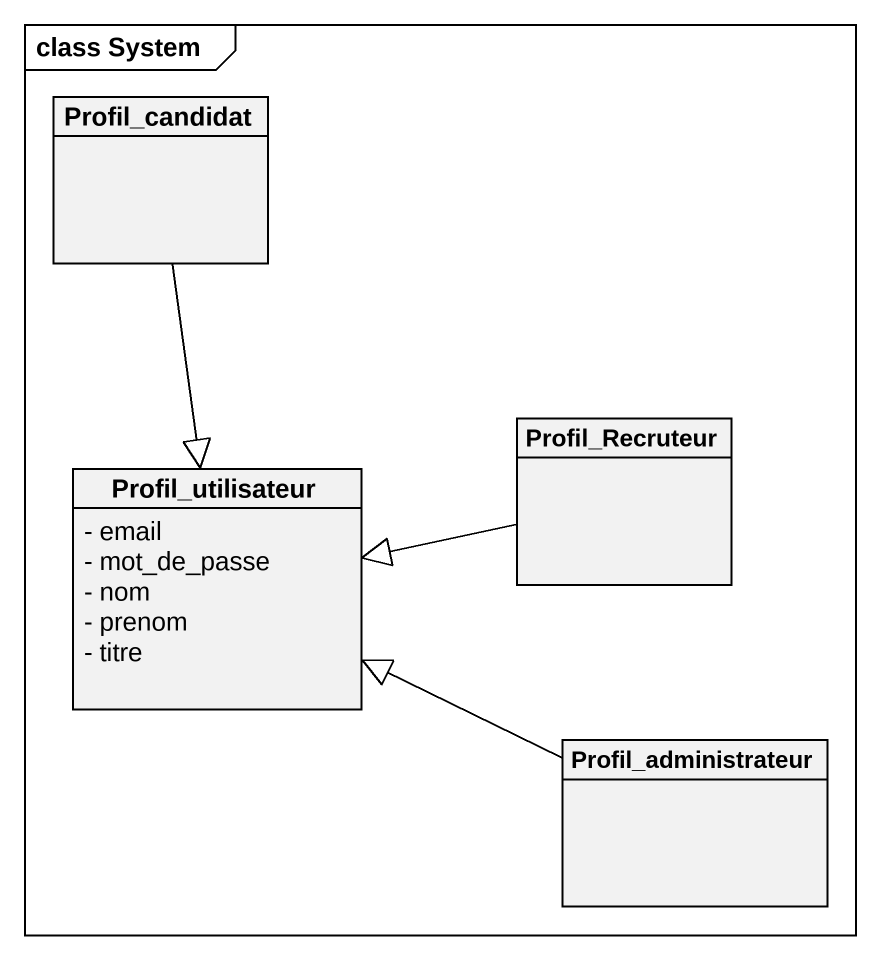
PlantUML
@startuml
mainframe class System
hide circle
hide empty members
skinparam classAttributeIconSize 0
class Profil_candidat
class Profil_Recruteur
class Profil_utilisateur {
  - email
  - mot_de_passe
  - nom
  - prenom
  - titre
}
class Profil_administrateur
Profil_candidat --|> Profil_utilisateur
Profil_Recruteur -left-|> Profil_utilisateur
Profil_administrateur -left-|> Profil_utilisateur
@enduml
